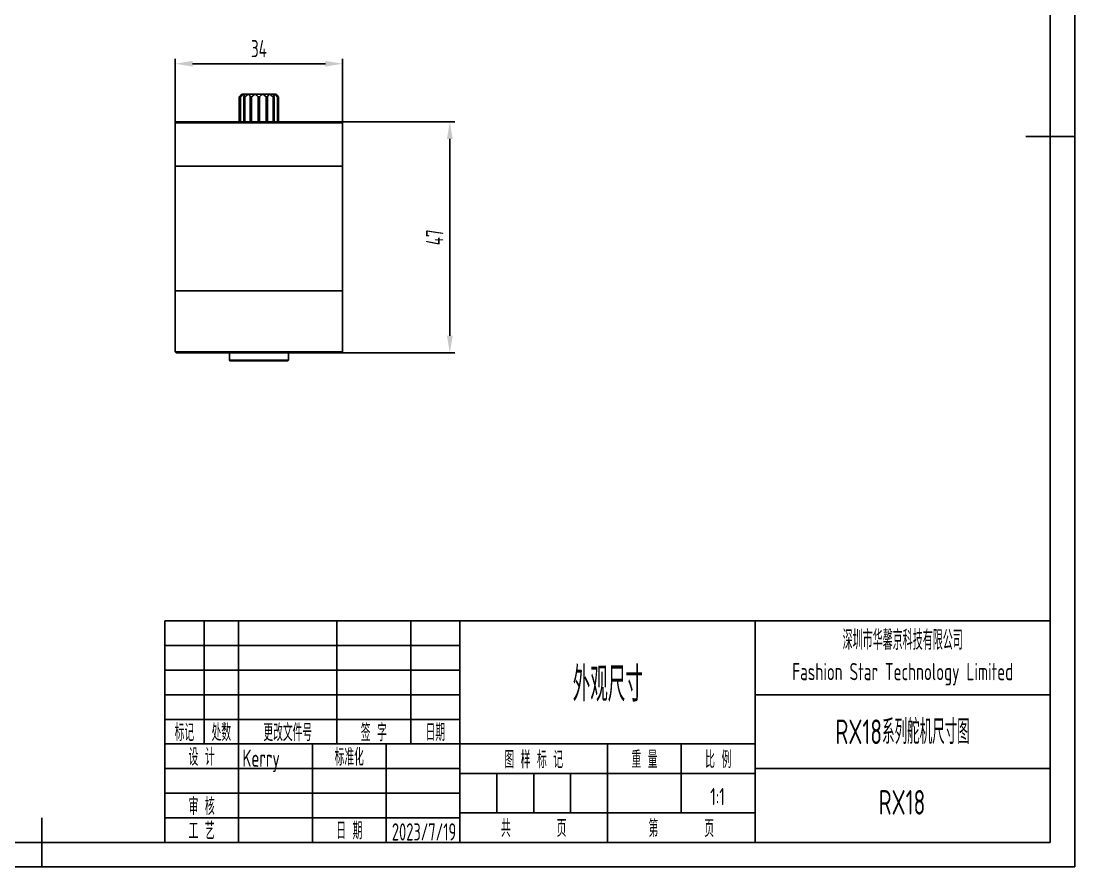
# Model space of a CAD drawing. Header units: inches. Extents: x -25 to 752, y -5 to 292.
# Drawn here: x 180.8 to 395, y -5 to 167 of the extents above; entities that cross this region are included whole.
import ezdxf
from ezdxf.enums import TextEntityAlignment as Align

# ---------------------------------------------------------------- set-up
doc = ezdxf.new("R2010")
doc.units = ezdxf.units.IN
doc.header["$MEASUREMENT"] = 0
for name, color, linetype in [('1轮廓实线层', 7, 'Continuous'), ('2细线层', 4, 'Continuous'), ('6文字层', 3, 'Continuous'), ('7标注层', 4, 'Continuous'), ('图框层', 7, 'Continuous')]:
    doc.layers.add(name, color=color, linetype=linetype)
doc.styles.add('PC_TEXTSTYLE', font='ISOCP.SHX', dxfattribs={"width": 0.707, "bigfont": 'GBCBIG.SHX'})
doc.styles.add('PC_TEXTSTYLE4', font='ISOCP.SHX', dxfattribs={"width": 0.707, "bigfont": 'GBCBIG.SHX'})
doc.dimstyles.new('GB_LINEAR', dxfattribs={"dimtxt": 3.5, "dimasz": 3.5, "dimexe": 1, "dimexo": 0, "dimgap": 1.5, "dimtad": 1, "dimdsep": 46, "dimtxsty": 'PC_TEXTSTYLE', "dimcen": 0, "dimclrd": 256, "dimclrt": 3, "dimadec": 0, "dimazin": 2, "dimtp": 0.1, "dimtm": 0.1, "dimtfac": 0.71, "dimtdec": 3, "dimtmove": 0, "dimatfit": 3, "dimfxl": 1, "dimtfill": 1, "dimarcsym": 0})

# ---------------------------------------------------------------- blocks, each defined once
blk = doc.blocks.new('ZwmFrameMain_A3^_^无分区图框^_^landscape')
at = {"layer": '1轮廓实线层'}
for p, q in [((390, 287), (390, 0)), ((395, 143.5), (385, 143.5)), ((185, -5), (185, 5)), ((0, 0), (390, 0))]:
    blk.add_line(p, q, dxfattribs=at)
at = {"layer": '2细线层'}
for p in [(395, 292), (-25, -5)]:
    blk.add_line(p, (395, -5), dxfattribs=at)
blk = doc.blocks.new('ZwmFrameMain_标题栏1')
at = {"layer": '1轮廓实线层'}
for p, q in [((-180, 0), (-180, 45)), ((0, 45), (-180, 45)), ((-172, 20), (-172, 45)), ((-165, 20), (-165, 45)), ((-145, 20), (-145, 45)), ((-130, 20), (-130, 45)), ((-120, 0), (-120, 45)), ((0, 0), (0, 45)), ((-60, 30), (0, 30)), ((-180, 20), (-60, 20)), ((-165, 0), (-165, 20)), ((-150, 0), (-150, 20)), ((-135, 0), (-135, 20)), ((-60, 15), (0, 15)), ((-180, 0), (0, 0))]:
    blk.add_line(p, q, dxfattribs=at)
at = {"layer": '1轮廓实线层', "color": 7}
for p, q in [((-60, 0), (-60, 45)), ((-180, 25), (-120, 25))]:
    blk.add_line(p, q, dxfattribs=at)
at = {"layer": '2细线层'}
for p, q in [((-180, 40), (-120, 40)), ((-180, 35), (-120, 35)), ((-180, 30), (-120, 30)), ((-90, 0), (-90, 20)), ((-75, 6), (-75, 20)), ((-180, 15), (-120, 15)), ((-120, 14), (-60, 14)), ((-112.5, 6), (-112.5, 14)), ((-105, 6), (-105, 14)), ((-97.5, 6), (-97.5, 14)), ((-180, 10), (-120, 10)), ((-180, 5), (-120, 5)), ((-120, 6), (-60, 6))]:
    blk.add_line(p, q, dxfattribs=at)
at = {"layer": '6文字层', "style": 'PC_TEXTSTYLE', "width": 0.667}
for s, p in [('标记', (-176, 22.5)), ('处数', (-168.5, 22.5)), (' 更改文件号 ', (-155, 22.5)), (' 签 字 ', (-137.5, 22.5)), (' 日期 ', (-125, 22.5)), (' 设 计 ', (-172.5, 17.51)), (' 标准化 ', (-142.5, 17.51)), (' 图 样 标 记 ', (-105, 17)), (' 重 量 ', (-82.5, 17)), (' 比 例 ', (-67.5, 17)), (' 审 核 ', (-172.5, 7.5)), (' 工 艺 ', (-172.5, 2.5)), (' 日 期 ', (-142.5, 2.5)), ('共       页', (-105, 3)), ('第       页', (-75, 3))]:
    blk.add_text(s, height=3.5, dxfattribs=at).set_placement(p, align=Align.MIDDLE)
at = {"layer": '6文字层', "style": 'PC_TEXTSTYLE', "flags": 8}
for tag, height, width, p, p2 in [('企业名称', 5, 3.445461, (-54.29, 34.82), (-5.27, 34.82)), ('产品名称或材料标记', 7, 1.034456, (-113.46, 28.64), (-66.42, 28.64)), ('图样名称', 5, 3.480264, (-54.79, 19.98), (-5.27, 19.98)), ('标准化', 3.5, 1.756036, (-133.83, 15.37), (-120.75, 15.37)), ('重量', 3.5, 2.448074, (-88.46, 7.54), (-76.55, 7.54)), ('比例', 3.5, 2.367734, (-73.35, 7.54), (-61.93, 7.54)), ('图样代号', 5, 3.489916, (-54.79, 5.63), (-5.52, 5.63)), ('审核', 3.5, 2.723972, (-163.99, 5.37), (-150.63, 5.37)), ('共几页', 3.5, 0.953151, (-108.58, 1.48), (-101.56, 1.48)), ('工艺', 3.5, 2.851598, (-164.21, 0.37), (-150.89, 0.37)), ('日期', 3.5, 2.733185, (-133.83, 0.37), (-120.75, 0.37))]:
    blk.add_attdef(tag, text='', height=height, dxfattribs=dict(at, width=width)).set_placement(p, p2, align=Align.FIT)
at = {"layer": '6文字层', "style": 'PC_TEXTSTYLE', "width": 9.901758, "flags": 8}
blk.add_attdef('设计', text='', height=3.5, rotation=359.5768, dxfattribs=at).set_placement((-164.23, 15.37), (-150.37, 15.27), align=Align.FIT)
at = {"layer": '6文字层', "color": 3, "style": 'PC_TEXTSTYLE', "width": 0.96618, "flags": 8}
blk.add_attdef('第几页', text='', height=3.5, dxfattribs=at).set_placement((-78.29, 1.5), (-71.16, 1.5), align=Align.FIT)
at = {"layer": '6文字层', "color": 0, "style": 'PC_TEXTSTYLE', "width": 0.715273, "flags": 8}
blk.add_attdef('图纸张数', text='', height=3.5, dxfattribs=at).set_placement((-2.66, -3.87), (4.46, -3.87), align=Align.FIT)
blk = doc.blocks.new('*D19')
at = {"layer": '7标注层', "color": 0, "lineweight": -2}
for p, q in [((212.15, 146.3), (212.15, 159.3)), ((246.15, 146.3), (246.15, 159.3))]:
    blk.add_line(p, q, dxfattribs=at)
at = {"layer": '7标注层', "lineweight": -2}
blk.add_line((215.65, 158.3), (242.65, 158.3), dxfattribs=at)
at = {"layer": '7标注层'}
for points in [[(215.65, 158.88), (215.65, 157.71), (212.15, 158.3)], [(242.65, 157.71), (242.65, 158.88), (246.15, 158.3)]]:
    blk.add_solid(points, dxfattribs=at)
at = {"layer": 'Defpoints', "color": 0}
for p in [(246.15, 158.3), (212.15, 146.3), (246.15, 146.3)]:
    blk.add_point(p, dxfattribs=at)
at = {"layer": '7标注层', "color": 3, "insert": (229.15, 161.37), "char_height": 3.5, "attachment_point": 5, "style": 'PC_TEXTSTYLE', "bg_fill": 3, "box_fill_scale": 1.25, "bg_fill_color": 257, "bg_fill_transparency": 0}
blk.add_mtext('34', dxfattribs=at)
blk = doc.blocks.new('*D20')
at = {"layer": '7标注层', "color": 0, "lineweight": -2}
for p, q in [((245.95, 146.5), (268.95, 146.5)), ((245.95, 99.5), (268.95, 99.5))]:
    blk.add_line(p, q, dxfattribs=at)
at = {"layer": '7标注层', "lineweight": -2}
blk.add_line((267.95, 143), (267.95, 103), dxfattribs=at)
at = {"layer": '7标注层'}
for points in [[(268.53, 143), (267.36, 143), (267.95, 146.5)], [(267.36, 103), (268.53, 103), (267.95, 99.5)]]:
    blk.add_solid(points, dxfattribs=at)
at = {"layer": 'Defpoints', "color": 0}
for p in [(245.95, 146.5), (245.95, 99.5), (267.95, 99.5)]:
    blk.add_point(p, dxfattribs=at)
at = {"layer": '7标注层', "color": 3, "insert": (264.87, 123), "char_height": 3.5, "attachment_point": 5, "rotation": 90, "style": 'PC_TEXTSTYLE', "bg_fill": 3, "box_fill_scale": 1.25, "bg_fill_color": 257, "bg_fill_transparency": 0}
blk.add_mtext('47', dxfattribs=at)

msp = doc.modelspace()

# ---------------------------------------------------------------- linework, layer by layer
at = {"color": 7, "linetype": 'Continuous', "lineweight": 25}
for p, q in [((225.648, 152.098), (225.397, 151.846)), ((225.648, 152.098), (225.667, 152.098)), ((225.667, 152.098), (226.117, 152.098)), ((226.117, 152.098), (227.091, 152.098)), ((227.091, 152.098), (228.421, 152.098)), ((228.421, 152.098), (229.876, 152.098)), ((229.876, 152.098), (231.205, 152.098)), ((231.205, 152.098), (232.179, 152.098)), ((232.179, 152.098), (232.629, 152.098)), ((232.629, 152.098), (232.648, 152.098)), ((232.9, 151.846), (232.648, 152.098)), ((225.158, 146.498), (225.158, 151.598)), ((225.302, 146.498), (225.302, 151.598)), ((225.302, 151.598), (225.391, 151.598)), ((225.391, 146.498), (225.391, 151.598)), ((226.082, 146.498), (226.082, 151.598)), ((226.082, 151.598), (226.273, 151.598)), ((226.143, 152.059), (226.143, 152.069)), ((226.273, 146.498), (226.273, 151.598)), ((227.392, 146.498), (227.392, 151.598)), ((227.392, 151.598), (227.653, 151.598)), ((227.653, 146.498), (227.653, 151.598)), ((229.005, 146.498), (229.005, 151.598)), ((229.005, 151.598), (229.148, 151.598)), ((229.148, 151.598), (229.291, 151.598)), ((229.291, 146.498), (229.291, 151.598)), ((230.643, 146.498), (230.643, 151.598)), ((230.643, 151.598), (230.905, 151.598)), ((230.905, 146.498), (230.905, 151.598)), ((232.023, 146.498), (232.023, 151.598)), ((232.023, 151.598), (232.215, 151.598)), ((232.154, 152.068), (232.153, 152.059)), ((232.215, 146.498), (232.215, 151.598)), ((232.906, 146.498), (232.906, 151.598)), ((232.906, 151.598), (232.994, 151.598)), ((232.994, 146.498), (232.994, 151.598)), ((233.139, 146.498), (233.139, 151.598)), ((212.148, 146.298), (212.348, 146.498)), ((214.148, 146.298), (212.148, 146.298)), ((212.148, 146.298), (212.148, 137.498)), ((214.148, 146.498), (212.348, 146.498)), ((244.148, 146.498), (214.148, 146.498)), ((244.148, 146.298), (214.148, 146.298)), ((245.948, 146.498), (244.148, 146.498)), ((246.148, 146.298), (244.148, 146.298)), ((246.148, 146.298), (245.948, 146.498)), ((246.148, 146.298), (246.148, 137.498)), ((214.148, 137.498), (212.148, 137.498)), ((212.148, 112.098), (212.148, 137.498)), ((244.148, 137.498), (214.148, 137.498)), ((246.148, 137.498), (244.148, 137.498)), ((246.148, 112.098), (246.148, 137.498)), ((214.148, 112.098), (212.148, 112.098)), ((212.148, 99.698), (212.148, 112.098)), ((244.148, 112.098), (214.148, 112.098)), ((246.148, 112.098), (244.148, 112.098)), ((246.148, 99.698), (246.148, 112.098)), ((212.348, 99.498), (212.148, 99.698)), ((214.148, 99.698), (212.148, 99.698)), ((214.148, 99.498), (212.348, 99.498)), ((244.148, 99.698), (214.148, 99.698)), ((244.148, 99.498), (214.148, 99.498)), ((223.148, 99.498), (223.148, 97.998)), ((235.148, 97.998), (235.148, 99.498)), ((246.148, 99.698), (244.148, 99.698)), ((245.948, 99.498), (244.148, 99.498)), ((245.948, 99.498), (246.148, 99.698)), ((223.148, 97.998), (223.248, 97.898)), ((229.148, 97.998), (223.148, 97.998)), ((229.148, 97.898), (223.248, 97.898)), ((235.148, 97.998), (229.148, 97.998)), ((235.048, 97.898), (229.148, 97.898)), ((235.048, 97.898), (235.148, 97.998))]:
    msp.add_line(p, q, dxfattribs=at)
for points in [[(225.667, 152.098), (225.663, 152.098), (225.65, 152.087), (225.619, 152.059)], [(226.117, 152.098), (226.098, 152.098), (226.07, 152.087), (226.028, 152.059)], [(226.143, 152.079), (226.14, 152.092), (226.131, 152.098), (226.117, 152.098)], [(227.091, 152.098), (227.06, 152.098), (227.023, 152.087), (226.977, 152.059)], [(227.163, 152.059), (227.148, 152.087), (227.121, 152.098), (227.091, 152.098)], [(228.421, 152.098), (228.383, 152.098), (228.343, 152.087), (228.301, 152.059)], [(228.525, 152.059), (228.494, 152.087), (228.457, 152.098), (228.421, 152.098)], [(229.876, 152.098), (229.838, 152.098), (229.803, 152.087), (229.771, 152.059)], [(229.996, 152.059), (229.954, 152.087), (229.912, 152.098), (229.876, 152.098)], [(231.205, 152.098), (231.174, 152.098), (231.149, 152.087), (231.134, 152.059)], [(231.32, 152.059), (231.274, 152.087), (231.236, 152.098), (231.205, 152.098)], [(232.268, 152.059), (232.227, 152.087), (232.198, 152.098), (232.179, 152.098)], [(232.677, 152.059), (232.647, 152.087), (232.633, 152.098), (232.629, 152.098)], [(225.619, 152.059), (225.479, 151.931), (225.328, 151.781), (225.158, 151.598)], [(225.302, 151.598), (225.429, 151.782), (225.54, 151.932), (225.643, 152.059)], [(226.028, 152.059), (225.835, 151.931), (225.626, 151.781), (225.391, 151.598)], [(226.082, 151.598), (226.105, 151.782), (226.125, 151.932), (226.143, 152.059)], [(226.977, 152.059), (226.764, 151.931), (226.533, 151.781), (226.273, 151.598)], [(227.392, 151.598), (227.307, 151.782), (227.232, 151.932), (227.163, 152.059)], [(228.301, 152.059), (228.104, 151.931), (227.892, 151.781), (227.653, 151.598)], [(229.005, 151.598), (228.827, 151.782), (228.67, 151.932), (228.525, 152.059)], [(229.771, 152.059), (229.626, 151.931), (229.469, 151.781), (229.291, 151.598)], [(230.643, 151.598), (230.403, 151.782), (230.191, 151.932), (229.996, 152.059)], [(231.134, 152.059), (231.064, 151.931), (230.989, 151.781), (230.905, 151.598)], [(232.023, 151.598), (231.762, 151.782), (231.532, 151.932), (231.32, 152.059)], [(232.153, 152.059), (232.172, 151.931), (232.192, 151.781), (232.215, 151.598)], [(232.906, 151.598), (232.669, 151.782), (232.461, 151.932), (232.268, 152.059)], [(232.653, 152.059), (232.757, 151.931), (232.868, 151.781), (232.994, 151.598)], [(233.139, 151.598), (232.968, 151.782), (232.817, 151.932), (232.677, 152.059)]]:
    msp.add_open_spline(points, degree=3, dxfattribs=at)
for points, knots in [([(225.643, 152.059), (225.649, 152.066), (225.659, 152.079), (225.668, 152.092), (225.667, 152.094), (225.667, 152.095)], [0, 0, 0, 0, 0.3858346, 0.7233617, 1, 1, 1, 1]), ([(232.179, 152.098), (232.169, 152.096), (232.157, 152.095), (232.156, 152.084), (232.156, 152.083)], [0, 0, 0, 0, 0.9047559, 1, 1, 1, 1]), ([(232.63, 152.094), (232.63, 152.092), (232.63, 152.088), (232.645, 152.07), (232.653, 152.059)], [0, 0, 0, 0, 0.4187454, 1, 1, 1, 1])]:
    msp.add_open_spline(points, degree=3, knots=knots, dxfattribs=at)

# ---------------------------------------------------------------- block references
at = {"layer": '图框层'}
msp.add_blockref('ZwmFrameMain_A3^_^无分区图框^_^landscape', (0, 0), dxfattribs=at)
ref = msp.add_blockref('ZwmFrameMain_标题栏1', (390, 0), dxfattribs=at)
ref.add_attrib('产品名称或材料标记', '外观尺寸', dxfattribs={"layer": '6文字层', "height": 7, "style": 'PC_TEXTSTYLE', "width": 0.707}).set_placement((300.058, 28.635), align=Align.CENTER)
ref.add_attrib('设计', 'Kerry', (225.771, 15.372), dxfattribs={"layer": '6文字层', "height": 3.5, "rotation": 359.57685, "style": 'PC_TEXTSTYLE', "width": 0.707})
ref.add_attrib('日期', '2023/7/19', dxfattribs={"layer": '6文字层', "height": 3.5, "style": 'PC_TEXTSTYLE', "width": 0.62786}).set_placement((256.165, 0.371), (269.248, 0.371), align=Align.FIT)
ref.add_attrib('图样名称', 'RX18系列舵机尺寸图', dxfattribs={"layer": '6文字层', "height": 5, "style": 'PC_TEXTSTYLE', "width": 0.707}).set_placement((359.973, 19.978), align=Align.CENTER)
ref.add_attrib('图样代号', 'RX18', dxfattribs={"layer": '6文字层', "height": 5, "style": 'PC_TEXTSTYLE', "width": 0.707}).set_placement((359.85, 5.63), align=Align.CENTER)
ref.add_attrib('比例', '1:1', dxfattribs={"layer": '6文字层', "height": 3.5, "style": 'PC_TEXTSTYLE', "width": 0.707}).set_placement((322.359, 7.542), align=Align.CENTER)

# ---------------------------------------------------------------- texts
at = {"layer": '6文字层', "insert": (360, 37.515), "char_height": 3.5, "width": 60, "attachment_point": 5, "style": 'PC_TEXTSTYLE4'}
msp.add_mtext('{\\H1.142857x;深圳市华馨京科技有限公司}\\P\\pxsm1,qc;Fashion Star Technology Limited', dxfattribs=at)

# ---------------------------------------------------------------- next in the draw order: dimensions: what is measured, and where the dimension line sits
at = {"layer": '7标注层'}
dim = msp.add_linear_dim(base=(246.148, 158.298), p1=(212.148, 146.298), p2=(246.148, 146.298), dimstyle='GB_LINEAR', override={"dimscale": 1, "dimgap": 1.5, "dimtad": 1, "dimjust": 0, "dimdec": 2, "dimlfac": 1, "dimse1": 0, "dimse2": 0, "dimsd1": 0, "dimsd2": 0, "dimclrd": 256, "dimclre": 0, "dimtofl": 1, "dimtvp": 0.1}, dxfattribs=at)
dim.commit()
dim.dimension.update_dxf_attribs({"geometry": '*D19', "text_midpoint": (229.148, 161.373)})

# ---------------------------------------------------------------- next in the draw order: dimensions: what is measured, and where the dimension line sits
dim = msp.add_linear_dim(base=(267.948, 99.498), p1=(245.948, 146.498), p2=(245.948, 99.498), angle=90, dimstyle='GB_LINEAR', override={"dimscale": 1, "dimgap": 1.5, "dimtad": 1, "dimjust": 0, "dimdec": 2, "dimlfac": 1, "dimse1": 0, "dimse2": 0, "dimsd1": 0, "dimsd2": 0, "dimclrd": 256, "dimclre": 0, "dimtofl": 1, "dimtvp": 0.1}, dxfattribs=at)
dim.commit()
dim.dimension.update_dxf_attribs({"geometry": '*D20', "text_midpoint": (264.873, 122.998)})

doc.saveas('drawing.dxf')
